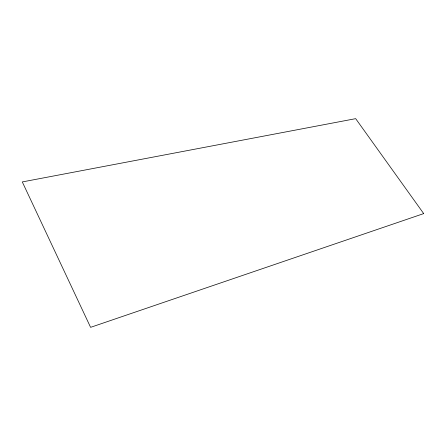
<?xml version="1.0" encoding="UTF-8"?>
<svg xmlns="http://www.w3.org/2000/svg" width="446" height="446" viewBox="0 0 446 446"><rect width="100%" height="100%" fill="white"/><g stroke="black" fill="none" stroke-linecap="round" stroke-linejoin="round"><path stroke-width="0.67" d="M423.7 213.601L90.594 327.342L22.3 181.929L355.674 118.658L423.7 213.601"/></g></svg>
